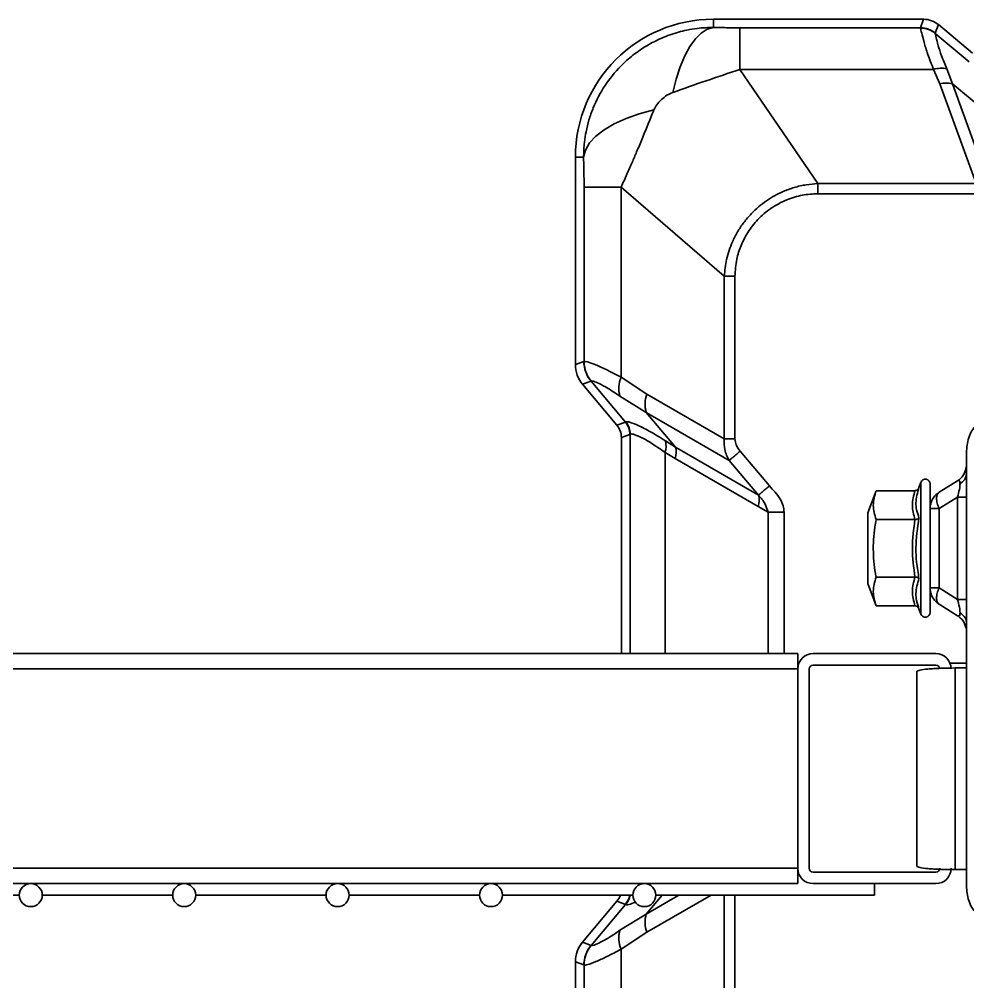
# Model space of a CAD drawing. Header units: millimetres. Extents: x 0 to 420, y 0 to 297.
# Drawn here: x 128.678 to 129.915, y 151.481 to 152.736 of the extents above; entities that cross this region are included whole.
import ezdxf

# ---------------------------------------------------------------- set-up
doc = ezdxf.new("R2010")
doc.units = ezdxf.units.MM

msp = doc.modelspace()

# ---------------------------------------------------------------- linework, layer by layer
at = {"color": 7, "linetype": 'Continuous', "lineweight": 35}
for p, q in [((129.8573, 152.7361), (129.5832, 152.7361)), ((129.5832, 152.7254), (129.5832, 152.7361)), ((129.8532, 152.7249), (129.8573, 152.7361)), ((129.6178, 152.6706), (129.6178, 152.7249)), ((129.6178, 152.7249), (129.8532, 152.7249)), ((129.8532, 152.7245), (129.8532, 152.7249)), ((129.8725, 152.7179), (129.8765, 152.729)), ((129.9208, 152.6919), (129.8765, 152.729)), ((129.8725, 152.7176), (129.8725, 152.7179)), ((129.9167, 152.6805), (129.8725, 152.7176)), ((129.7193, 152.5217), (129.6178, 152.6706)), ((129.8702, 152.6706), (129.6178, 152.6706)), ((129.8784, 152.652), (129.8702, 152.6706)), ((129.8948, 152.6519), (129.8875, 152.6714)), ((129.9258, 152.5217), (129.8784, 152.652)), ((129.9433, 152.5189), (129.8948, 152.6519)), ((129.8948, 152.6519), (129.9335, 152.6195)), ((129.4032, 152.5561), (129.4032, 152.2856)), ((129.4139, 152.5561), (129.4032, 152.5561)), ((129.4629, 152.5172), (129.4146, 152.5172)), ((129.4146, 152.2898), (129.4146, 152.5172)), ((129.5974, 152.4011), (129.4629, 152.5172)), ((129.4629, 152.5172), (129.4629, 152.269)), ((129.7193, 152.5085), (129.7193, 152.5217)), ((129.9258, 152.5217), (129.7193, 152.5217)), ((129.9258, 152.5085), (129.7193, 152.5085)), ((129.6113, 152.4011), (129.5974, 152.4011)), ((129.5974, 152.4011), (129.5974, 152.1886)), ((129.6113, 152.4011), (129.6113, 152.1886)), ((129.4143, 152.2897), (129.4032, 152.2856)), ((129.4143, 152.2897), (129.4146, 152.2898)), ((129.4125, 152.2599), (129.4237, 152.264)), ((129.4125, 152.2599), (129.4574, 152.2065)), ((129.424, 152.2641), (129.4237, 152.264)), ((129.4237, 152.264), (129.4685, 152.2106)), ((129.4629, 152.269), (129.4962, 152.247)), ((129.5974, 152.1886), (129.4962, 152.247)), ((129.4957, 152.2232), (129.4614, 152.2443)), ((129.4957, 152.2232), (129.6039, 152.1607)), ((129.5337, 152.1778), (129.4957, 152.2232)), ((129.4574, 152.2065), (129.4685, 152.2106)), ((129.4685, 152.2106), (129.4689, 152.2108)), ((129.4632, 152.1905), (129.4743, 152.1945)), ((129.4632, 152.1905), (129.4632, 151.9086)), ((129.4748, 152.1948), (129.4743, 152.1945)), ((129.4748, 152.1948), (129.4748, 151.9086)), ((129.5206, 152.1861), (129.5337, 152.1778)), ((129.6113, 152.1886), (129.5974, 152.1886)), ((129.5201, 152.171), (129.5334, 152.163)), ((129.5201, 151.9086), (129.5201, 152.171)), ((129.6419, 152.1154), (129.5337, 152.1778)), ((129.6181, 152.1726), (129.6561, 152.1273)), ((129.9132, 151.6033), (129.9132, 152.1733)), ((129.5334, 152.163), (129.6416, 152.1005)), ((129.6039, 152.1607), (129.6419, 152.1154)), ((129.9125, 152.1492), (129.9107, 152.1443)), ((129.913, 152.1522), (129.9117, 152.146)), ((129.9128, 152.1522), (129.9125, 152.1499)), ((129.9126, 152.1482), (129.9132, 152.1551)), ((129.9014, 152.134), (129.8774, 152.119)), ((129.7953, 152.1211), (129.7847, 152.0921)), ((129.846, 152.1211), (129.7953, 152.1211)), ((129.8537, 152.132), (129.8512, 152.1252)), ((129.8537, 152.132), (129.8537, 151.9601)), ((129.8657, 152.1299), (129.8657, 152.0985)), ((129.9014, 152.1128), (129.8774, 152.0978)), ((129.9014, 151.9793), (129.9014, 152.1128)), ((129.6416, 152.1005), (129.6545, 152.0931)), ((129.8774, 152.0978), (129.8657, 152.0978)), ((129.8657, 152.0978), (129.8657, 151.9943)), ((129.8774, 152.0978), (129.8774, 151.9943)), ((129.6754, 152.0931), (129.6545, 152.0931)), ((129.6545, 152.0931), (129.6545, 151.9086)), ((129.6754, 152.0931), (129.6754, 151.9086)), ((129.7847, 152.0001), (129.7847, 152.0921)), ((129.846, 152.0836), (129.7953, 152.0836)), ((129.846, 152.0085), (129.7953, 152.0085)), ((129.7847, 152.0001), (129.7953, 151.971)), ((129.8774, 151.9943), (129.8657, 151.9943)), ((129.8657, 151.9943), (129.8657, 151.9622)), ((129.9014, 151.9793), (129.8774, 151.9943)), ((129.846, 151.971), (129.7953, 151.971)), ((129.8774, 151.9731), (129.9014, 151.9581)), ((129.8512, 151.9669), (129.8537, 151.9601)), ((129.902, 151.9581), (129.9014, 151.9581)), ((129.9022, 151.9577), (129.904, 151.9563)), ((129.9107, 151.9478), (129.9125, 151.9429)), ((129.9117, 151.9461), (129.913, 151.9399)), ((129.6932, 151.9086), (121.0932, 151.9086)), ((129.6932, 151.9086), (129.6932, 151.8886)), ((129.8732, 151.9086), (129.7132, 151.9086)), ((129.6947, 151.8961), (129.6932, 151.8961)), ((129.6932, 151.8961), (129.6947, 151.8961)), ((129.9132, 151.8961), (129.8917, 151.8961)), ((129.8917, 151.8961), (129.9132, 151.8961)), ((129.6932, 151.8886), (121.0932, 151.8886)), ((129.6932, 151.8886), (129.6932, 151.6286)), ((129.6932, 151.8886), (129.6932, 151.6286)), ((129.7082, 151.8886), (129.7082, 151.6286)), ((129.8732, 151.8936), (129.7132, 151.8936)), ((129.8482, 151.8852), (129.8482, 151.6315)), ((129.893, 151.8898), (129.8982, 151.8899)), ((129.8982, 151.6269), (129.8982, 151.8899)), ((129.8982, 151.8899), (129.9132, 151.8899)), ((129.6932, 151.6286), (121.0932, 151.6286)), ((129.6932, 151.6286), (129.6932, 151.6086)), ((129.6938, 151.6236), (129.6932, 151.6236)), ((129.7132, 151.6236), (129.8732, 151.6236)), ((129.8982, 151.6269), (129.9132, 151.6269)), ((129.6932, 151.6086), (121.0932, 151.6086)), ((129.7132, 151.6086), (129.8732, 151.6086)), ((129.7932, 151.6086), (129.7932, 151.5936)), ((128.5082, 151.5936), (128.6782, 151.5936)), ((128.7082, 151.5936), (128.8782, 151.5936)), ((128.9082, 151.5936), (129.0782, 151.5936)), ((129.1082, 151.5936), (129.2782, 151.5936)), ((129.3082, 151.5936), (129.4782, 151.5936)), ((129.5383, 151.5936), (129.4957, 151.5689)), ((129.5163, 151.5936), (129.4957, 151.5689)), ((129.5801, 151.5936), (129.4962, 151.5451)), ((129.5082, 151.5936), (129.7932, 151.5936)), ((129.5974, 151.5936), (129.5974, 151.391)), ((129.6113, 151.5936), (129.6113, 151.391)), ((129.4574, 151.5856), (129.4125, 151.5322)), ((129.4685, 151.5815), (129.4237, 151.5281)), ((129.4685, 151.5815), (129.4574, 151.5856)), ((129.4689, 151.5813), (129.4685, 151.5815)), ((129.4957, 151.5689), (129.4614, 151.5478)), ((129.4962, 151.5451), (129.4629, 151.5232)), ((129.4237, 151.5281), (129.4125, 151.5322)), ((129.4237, 151.5281), (129.424, 151.528)), ((129.4629, 151.5232), (129.4629, 151.2749)), ((129.4032, 151.5065), (129.4032, 151.2361)), ((129.4143, 151.5025), (129.4032, 151.5065)), ((129.4143, 151.5025), (129.4146, 151.5023)), ((129.4146, 151.2749), (129.4146, 151.5023))]:
    msp.add_line(p, q, dxfattribs=at)
at = {"color": 7, "linetype": 'Continuous', "lineweight": 35, "flags": 128}
for points in [[(129.5301, 152.6405), (129.5346, 152.6581), (129.5399, 152.6742), (129.546, 152.6885), (129.5526, 152.7006), (129.5598, 152.7106), (129.5674, 152.7181), (129.5752, 152.7231), (129.5832, 152.7254)], [(129.5055, 152.6177), (129.4866, 152.6127), (129.4693, 152.6067), (129.4539, 152.5998), (129.4406, 152.592), (129.4299, 152.5836), (129.4217, 152.5747), (129.4164, 152.5655), (129.4139, 152.5561)]]:
    msp.add_lwpolyline(points, dxfattribs=at)
at = {"color": 7, "linetype": 'Continuous', "lineweight": 35}
for centre in [(128.6932, 151.5936), (128.8932, 151.5936), (129.0932, 151.5936), (129.2932, 151.5936), (129.4932, 151.5936)]:
    msp.add_circle(centre, 0.015, dxfattribs=at)
for centre, radius, start, end in [((129.5832, 152.5561), 0.18, 90, 180), ((129.8532, 152.6949), 0.03, 50.0586, 89.9414), ((129.8533, 152.6945), 0.03, 50.2501, 90.141), ((129.8803, 152.6392), 0.033, 77.4981, 107.8428), ((129.8863, 152.6166), 0.0363, 76.4299, 102.6632), ((129.4544, 152.2897), 0.0401, 180.0586, 219.9414), ((129.4546, 152.2899), 0.0401, 180.1269, 219.9924), ((129.4952, 152.2546), 0.0354, 156.1372, 196.9623), ((129.5342, 152.2343), 0.0401, 161.4836, 196.0343), ((129.4493, 152.1945), 0.025, 0.0586, 39.9414), ((129.4498, 152.1947), 0.025, 0.1661, 40.0321), ((129.4975, 152.1794), 0.024, 339.6339, 16.2007), ((129.5096, 152.1709), 0.0251, 341.4836, 16.0343), ((129.8595, 152.1299), 0.00619, 0, 160), ((129.6178, 152.1084), 0.0251, 341.4836, 16.0343), ((129.8595, 151.9622), 0.00619, 200, 0), ((129.7132, 151.8886), 0.02, 90, 180), ((129.8732, 151.8886), 0.02, 0, 90), ((129.7132, 151.8886), 0.005, 90, 180), ((129.8732, 151.8886), 0.005, 0, 90), ((129.7132, 151.6286), 0.02, 180, 270), ((129.7132, 151.6286), 0.005, 180, 270), ((129.8732, 151.6286), 0.02, 270, 0), ((129.8732, 151.6286), 0.005, 270, 0), ((129.4493, 151.5976), 0.025, 320.0587, 350.6662), ((129.4498, 151.5974), 0.025, 319.9711, 351.2382), ((129.5342, 151.5579), 0.0401, 163.9657, 198.5164), ((129.4952, 151.5375), 0.0354, 163.0377, 203.8627), ((129.4544, 151.5024), 0.0401, 140.0586, 179.9414), ((129.4546, 151.5022), 0.0401, 140.0076, 179.8731)]:
    msp.add_arc(centre, radius, start, end, dxfattribs=at)
for centre, major_axis, start_param, end_param in [((129.8573, 152.706), (0.0103, 0.0282), 5.934618, 6.631752), ((129.4432, 152.2856), (0.0376, 0.0137), 2.793026, 3.49016), ((129.4382, 152.1904), (-0.0235, -0.0086), 2.793026, 3.49016), ((129.4382, 151.6017), (-0.0235, 0.0086), 2.793026, 3.160549), ((129.4432, 151.5065), (-0.0376, 0.0137), 5.934618, 6.631752)]:
    msp.add_ellipse(centre, major_axis=major_axis, ratio=0.998448, start_param=start_param, end_param=end_param, dxfattribs=at)
for points, knots in [([(129.4139, 152.5561), (129.4141, 152.5626), (129.4144, 152.5738), (129.4171, 152.5901), (129.4208, 152.6051), (129.4281, 152.6257), (129.4409, 152.65), (129.4592, 152.6726), (129.4781, 152.6895), (129.4961, 152.7019), (129.5126, 152.7104), (129.5266, 152.7159), (129.5375, 152.7193), (129.5493, 152.7222), (129.5645, 152.7248), (129.5762, 152.7252), (129.5832, 152.7254)], [0, 0, 0, 0, 0.0739659, 0.1262093, 0.185583, 0.2486291, 0.3721472, 0.493376, 0.5749275, 0.6569554, 0.7394589, 0.7837418, 0.826761, 0.8685165, 0.9206239, 1, 1, 1, 1]), ([(129.5832, 152.7254), (129.588, 152.7253), (129.5964, 152.7251), (129.608, 152.725), (129.6149, 152.7249), (129.6178, 152.7249)], [0, 0, 0, 0, 0.426106, 0.75777, 1, 1, 1, 1]), ([(129.8702, 152.6706), (129.8675, 152.6774), (129.8622, 152.6909), (129.8575, 152.707), (129.8543, 152.7196), (129.8536, 152.7228), (129.8532, 152.7245)], [0, 0, 0, 0, 0.238868, 0.471709, 0.726257, 1, 1, 1, 1]), ([(129.8725, 152.7176), (129.8728, 152.7162), (129.8733, 152.7134), (129.876, 152.7026), (129.8801, 152.6888), (129.885, 152.6772), (129.8875, 152.6714)], [0, 0, 0, 0, 0.27715, 0.53382, 0.766156, 1, 1, 1, 1]), ([(129.6178, 152.6706), (129.6031, 152.6657), (129.5738, 152.656), (129.5446, 152.6457), (129.5301, 152.6405)], [0, 0, 0, 0, 0.502691, 1, 1, 1, 1]), ([(129.5301, 152.6405), (129.5276, 152.6394), (129.5222, 152.637), (129.5153, 152.6314), (129.5093, 152.625), (129.5067, 152.62), (129.5055, 152.6177)], [0, 0, 0, 0, 0.242294, 0.509366, 0.771567, 1, 1, 1, 1]), ([(129.5055, 152.6177), (129.5029, 152.6113), (129.4979, 152.5989), (129.4904, 152.5805), (129.4836, 152.5641), (129.4769, 152.5487), (129.4701, 152.5332), (129.4654, 152.5227), (129.4629, 152.5172)], [0, 0, 0, 0, 0.191169, 0.37068, 0.538766, 0.672129, 0.825955, 1, 1, 1, 1]), ([(129.4146, 152.5172), (129.4146, 152.5176), (129.4146, 152.5212), (129.4144, 152.5347), (129.4141, 152.5468), (129.4139, 152.5561)], [0, 0, 0, 0, 0.030601, 0.265216, 1, 1, 1, 1]), ([(129.4146, 152.5193), (129.4146, 152.5188), (129.4147, 152.5181), (129.4147, 152.5174), (129.4148, 152.5172), (129.4148, 152.5172)], [0, 0, 0, 0, 0.5615301, 0.792581, 1, 1, 1, 1]), ([(129.7193, 152.5217), (129.7143, 152.5213), (129.7039, 152.5205), (129.6887, 152.5169), (129.671, 152.5105), (129.6517, 152.4998), (129.6348, 152.4854), (129.6227, 152.4712), (129.6144, 152.4588), (129.6064, 152.443), (129.5997, 152.4237), (129.5981, 152.4084), (129.5974, 152.4011)], [0, 0, 0, 0, 0.080728, 0.166845, 0.247263, 0.380655, 0.517772, 0.598864, 0.677745, 0.754478, 0.883127, 1, 1, 1, 1]), ([(129.7193, 152.5085), (129.7126, 152.5082), (129.6987, 152.5074), (129.6779, 152.5009), (129.6614, 152.492), (129.6492, 152.4827), (129.6385, 152.4726), (129.6279, 152.4589), (129.6188, 152.4413), (129.6126, 152.4222), (129.6118, 152.4084), (129.6113, 152.4011)], [0, 0, 0, 0, 0.120461, 0.246403, 0.382818, 0.450919, 0.519058, 0.644752, 0.756806, 0.869265, 1, 1, 1, 1]), ([(129.4146, 152.2898), (129.4156, 152.2898), (129.4176, 152.2899), (129.4274, 152.2864), (129.4421, 152.28), (129.4558, 152.2727), (129.4629, 152.269)], [0, 0, 0, 0, 0.2394527, 0.4731299, 0.7287922, 1, 1, 1, 1]), ([(129.4614, 152.2443), (129.456, 152.248), (129.4454, 152.2551), (129.434, 152.2611), (129.4264, 152.2644), (129.4248, 152.2642), (129.424, 152.2641)], [0, 0, 0, 0, 0.270175, 0.525289, 0.759332, 1, 1, 1, 1]), ([(129.4689, 152.2108), (129.4699, 152.211), (129.472, 152.2115), (129.4827, 152.2075), (129.499, 152.1997), (129.5133, 152.1907), (129.5206, 152.1861)], [0, 0, 0, 0, 0.2231187, 0.4759315, 0.7314708, 1, 1, 1, 1]), ([(129.5201, 152.171), (129.5137, 152.1755), (129.5015, 152.1841), (129.4876, 152.1915), (129.4779, 152.1955), (129.4758, 152.1951), (129.4748, 152.1948)], [0, 0, 0, 0, 0.267515, 0.511254, 0.753073, 1, 1, 1, 1]), ([(129.5974, 152.1886), (129.5972, 152.1838), (129.5969, 152.1738), (129.6015, 152.1652), (129.6039, 152.1607)], [0, 0, 0, 0, 0.4733, 1, 1, 1, 1]), ([(129.6113, 152.1886), (129.6117, 152.1859), (129.6125, 152.18), (129.6161, 152.1752), (129.6181, 152.1726)], [0, 0, 0, 0, 0.448587, 1, 1, 1, 1]), ([(129.6181, 152.1726), (129.6166, 152.1714), (129.6136, 152.1688), (129.6094, 152.1653), (129.6059, 152.1624), (129.6045, 152.1613), (129.6039, 152.1607)], [0, 0, 0, 0, 0.244438, 0.500001, 0.755563, 1, 1, 1, 1]), ([(129.9122, 152.1485), (129.9116, 152.1466), (129.9103, 152.1428), (129.9065, 152.1377), (129.9031, 152.1352), (129.9014, 152.134)], [0, 0, 0, 0, 0.315477, 0.657739, 1, 1, 1, 1]), ([(129.9014, 152.134), (129.9023, 152.1343), (129.9036, 152.1348), (129.9046, 152.1328), (129.9047, 152.131), (129.9047, 152.1302)], [0, 0, 0, 0, 0.5516135, 0.7848249, 1, 1, 1, 1]), ([(129.9132, 152.1434), (129.9127, 152.1406), (129.9118, 152.1355), (129.9069, 152.1318), (129.9047, 152.1302)], [0, 0, 0, 0, 0.559996, 1, 1, 1, 1]), ([(129.6561, 152.1273), (129.6546, 152.126), (129.6516, 152.1235), (129.6474, 152.12), (129.644, 152.1171), (129.6426, 152.1159), (129.6419, 152.1154)], [0, 0, 0, 0, 0.244437, 0.5, 0.755563, 1, 1, 1, 1]), ([(129.6561, 152.1273), (129.6613, 152.1219), (129.6686, 152.1142), (129.6746, 152.1019), (129.6751, 152.0959), (129.6754, 152.0931)], [0, 0, 0, 0, 0.554868, 0.787217, 1, 1, 1, 1]), ([(129.7953, 152.0836), (129.7935, 152.0897), (129.7898, 152.1022), (129.7934, 152.1147), (129.7953, 152.1211)], [0, 0, 0, 0, 0.491212, 1, 1, 1, 1]), ([(129.8512, 152.1252), (129.8512, 152.1252), (129.851, 152.1246), (129.8504, 152.1235), (129.8492, 152.1222), (129.8477, 152.1213), (129.8466, 152.1212), (129.846, 152.1211)], [0, 0, 0, 0, 0.006713, 0.267679, 0.528689, 0.76386, 1, 1, 1, 1]), ([(129.8512, 152.1252), (129.8493, 152.1185), (129.8465, 152.1088), (129.8479, 152.0956), (129.8501, 152.0891), (129.8512, 152.0856)], [0, 0, 0, 0, 0.499729, 0.72853, 1, 1, 1, 1]), ([(129.9047, 152.1302), (129.9047, 152.1291), (129.9046, 152.1269), (129.9036, 152.1209), (129.9023, 152.1161), (129.9014, 152.1128)], [0, 0, 0, 0, 0.215184, 0.448387, 1, 1, 1, 1]), ([(129.6419, 152.1154), (129.645, 152.1118), (129.6507, 152.1052), (129.6533, 152.0969), (129.6545, 152.0931)], [0, 0, 0, 0, 0.537276, 1, 1, 1, 1]), ([(129.7953, 152.0085), (129.7952, 152.0088), (129.7933, 152.0195), (129.7907, 152.0412), (129.7923, 152.0662), (129.7947, 152.0803), (129.7953, 152.0836)], [0, 0, 0, 0, 0.009604, 0.432631, 0.866873, 1, 1, 1, 1]), ([(129.846, 152.0085), (129.8443, 152.021), (129.8409, 152.046), (129.8443, 152.0711), (129.846, 152.0836)], [0, 0, 0, 0, 0.499238, 1, 1, 1, 1]), ([(129.8512, 152.0856), (129.8512, 152.0856), (129.851, 152.0853), (129.8504, 152.0848), (129.8492, 152.0841), (129.8477, 152.0837), (129.8466, 152.0836), (129.846, 152.0836)], [0, 0, 0, 0, 0.006713, 0.267679, 0.528689, 0.76386, 1, 1, 1, 1]), ([(129.8512, 152.0856), (129.8493, 152.0724), (129.8465, 152.0532), (129.8479, 152.0267), (129.8501, 152.0136), (129.8512, 152.0065)], [0, 0, 0, 0, 0.500435, 0.728855, 1, 1, 1, 1]), ([(129.7953, 151.971), (129.7935, 151.9771), (129.7898, 151.9897), (129.7934, 152.0022), (129.7953, 152.0085)], [0, 0, 0, 0, 0.491212, 1, 1, 1, 1]), ([(129.8512, 152.0065), (129.8512, 152.0065), (129.851, 152.0068), (129.8504, 152.0074), (129.8492, 152.008), (129.8477, 152.0084), (129.8466, 152.0085), (129.846, 152.0085)], [0, 0, 0, 0, 0.0067129, 0.2676791, 0.5286892, 0.7638601, 1, 1, 1, 1]), ([(129.8512, 152.0065), (129.8493, 152), (129.8465, 151.9906), (129.8479, 151.9772), (129.8501, 151.9705), (129.8512, 151.9669)], [0, 0, 0, 0, 0.499729, 0.72853, 1, 1, 1, 1]), ([(129.846, 151.971), (129.8466, 151.9709), (129.8477, 151.9708), (129.8492, 151.9699), (129.8504, 151.9686), (129.851, 151.9675), (129.8512, 151.967), (129.8512, 151.9669)], [0, 0, 0, 0, 0.2361399, 0.4713108, 0.7323209, 0.9932871, 1, 1, 1, 1]), ([(129.9014, 151.9793), (129.9023, 151.9759), (129.9036, 151.9712), (129.9046, 151.9651), (129.9047, 151.963), (129.9047, 151.9619)], [0, 0, 0, 0, 0.5516135, 0.7848249, 1, 1, 1, 1]), ([(129.9047, 151.9619), (129.9047, 151.9611), (129.9046, 151.9593), (129.9038, 151.9574), (129.9027, 151.9578), (129.902, 151.9581)], [0, 0, 0, 0, 0.243902, 0.508229, 1, 1, 1, 1]), ([(129.9047, 151.9619), (129.9074, 151.9598), (129.9122, 151.9559), (129.9129, 151.9509), (129.9132, 151.9487)], [0, 0, 0, 0, 0.559996, 1, 1, 1, 1]), ([(129.9038, 151.9562), (129.9047, 151.9555), (129.9072, 151.9536), (129.9095, 151.9506), (129.9104, 151.9481), (129.9106, 151.9477)], [0, 0, 0, 0, 0.294463, 0.870519, 1, 1, 1, 1]), ([(129.8982, 151.8899), (129.8918, 151.8898), (129.8821, 151.8897), (129.8705, 151.8891), (129.8605, 151.8884), (129.8534, 151.8874), (129.849, 151.8863), (129.8485, 151.8856), (129.8482, 151.8852)], [0, 0, 0, 0, 0.242279, 0.369202, 0.49965, 0.729414, 0.842683, 1, 1, 1, 1]), ([(129.8482, 151.6315), (129.8485, 151.6311), (129.849, 151.6304), (129.8534, 151.6293), (129.8605, 151.6283), (129.8705, 151.6276), (129.8821, 151.627), (129.8918, 151.6269), (129.8982, 151.6269)], [0, 0, 0, 0, 0.157309, 0.270586, 0.50035, 0.630794, 0.757716, 1, 1, 1, 1]), ([(129.4815, 151.5845), (129.4784, 151.5832), (129.4716, 151.5805), (129.4699, 151.581), (129.4689, 151.5813)], [0, 0, 0, 0, 0.454296, 1, 1, 1, 1]), ([(129.424, 151.528), (129.4249, 151.5279), (129.4268, 151.5278), (129.4353, 151.5317), (129.4468, 151.5379), (129.4565, 151.5445), (129.4614, 151.5478)], [0, 0, 0, 0, 0.267138, 0.52122, 0.755952, 1, 1, 1, 1]), ([(129.4629, 151.5232), (129.4565, 151.5197), (129.4439, 151.513), (129.429, 151.5064), (129.4181, 151.5023), (129.4158, 151.5023), (129.4146, 151.5023)], [0, 0, 0, 0, 0.245129, 0.480308, 0.739086, 1, 1, 1, 1])]:
    msp.add_open_spline(points, degree=3, knots=knots, dxfattribs=at)
for points in [[(129.9132, 152.1733), (129.9139, 152.1799), (129.9154, 152.193), (129.927, 152.2095), (129.9435, 152.2211), (129.9566, 152.2226), (129.9632, 152.2233)], [(129.846, 152.0836), (129.8443, 152.0898), (129.8409, 152.1023), (129.8443, 152.1149), (129.846, 152.1211)], [(129.8774, 152.119), (129.8757, 152.1177), (129.8723, 152.1152), (129.8686, 152.11), (129.8662, 152.1041), (129.8658, 152.0999), (129.8657, 152.0978)], [(129.8774, 152.119), (129.8765, 152.1181), (129.8746, 152.1163), (129.8739, 152.1112), (129.8746, 152.1049), (129.8765, 152.1001), (129.8774, 152.0978)], [(129.9014, 152.1128), (129.9032, 152.1128), (129.9066, 152.1128), (129.9103, 152.1128), (129.9127, 152.1128), (129.913, 152.1128), (129.9132, 152.1128)], [(129.846, 151.971), (129.8443, 151.9773), (129.8409, 151.9898), (129.8443, 152.0023), (129.846, 152.0085)], [(129.8657, 151.9943), (129.8658, 151.9922), (129.8662, 151.988), (129.8686, 151.9821), (129.8723, 151.9768), (129.8757, 151.9743), (129.8774, 151.9731)], [(129.8774, 151.9943), (129.8765, 151.9919), (129.8746, 151.9872), (129.8739, 151.9808), (129.8746, 151.9757), (129.8765, 151.974), (129.8774, 151.9731)], [(129.9132, 151.9793), (129.913, 151.9793), (129.9127, 151.9793), (129.9103, 151.9793), (129.9066, 151.9793), (129.9032, 151.9793), (129.9014, 151.9793)], [(129.9632, 151.5533), (129.9566, 151.5541), (129.9435, 151.5556), (129.927, 151.5672), (129.9154, 151.5837), (129.9139, 151.5968), (129.9132, 151.6033)]]:
    msp.add_open_spline(points, degree=3, dxfattribs=at)

doc.saveas('drawing.dxf')
